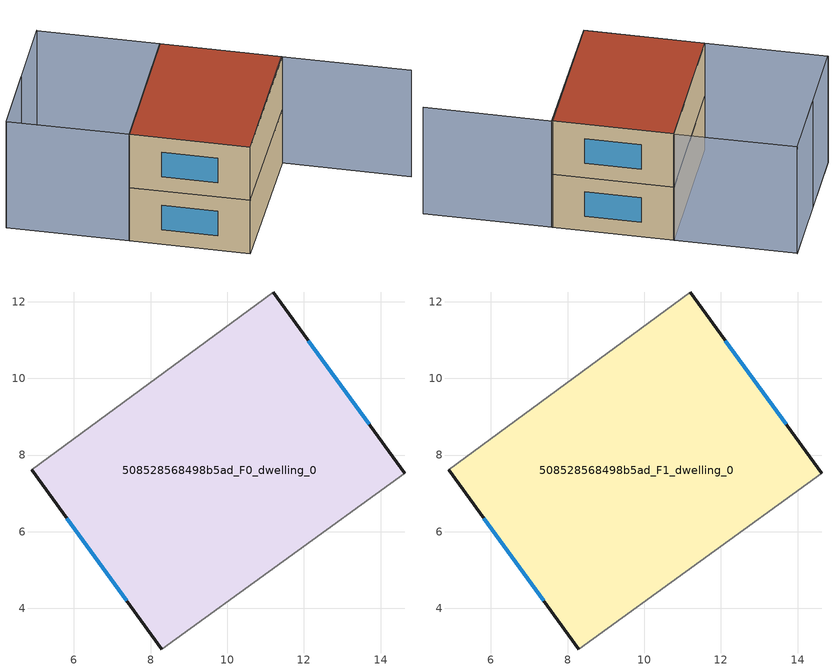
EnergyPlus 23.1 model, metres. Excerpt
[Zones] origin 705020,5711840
508528568498b5ad_F0_dwelling_0
 floor ground (EU_floor_Construction): 11.19,12.26 14.64,7.53 8.29,2.94 4.89,7.61 z0
 wall outside (EU_wall_Construction): 14.64,7.53 11.19,12.26 / 4.89,7.61 8.29,2.94 z0:3
 wall adiabatic (EU_wall_Construction): 11.19,12.26 4.89,7.61 / 8.29,2.94 14.64,7.53 z0:3
 window (EU_Window_Construction): 13.71,8.8 12.12,10.99 / 5.81,6.36 7.38,4.2 z0.81:2.19
508528568498b5ad_F1_dwelling_0
 floor to 508528568498b5ad_F0_dwelling_0 (EU_floor_Construction): 11.19,12.26 14.64,7.53 8.29,2.94 4.89,7.61 z3
 wall outside (EU_wall_Construction): 14.64,7.53 11.19,12.26 / 4.89,7.61 8.29,2.94 z3:6
 wall adiabatic (EU_wall_Construction): 11.19,12.26 4.89,7.61 / 8.29,2.94 14.64,7.53 z3:6
 window (EU_Window_Construction): 13.71,8.8 12.12,10.99 / 5.81,6.36 7.38,4.2 z3.81:5.19
 roof outside (EU_roof_Construction): 14.64,7.53 11.19,12.26 4.89,7.61 8.29,2.94 z6
shading: 8.29,2.94 14.62,7.56 / 14.62,7.56 18.27,2.55 / 7.75,17.03 1.42,12.38 / 1.4,12.37 7.72,17.02 / 7.72,17.02 11.22,12.26 / 11.22,12.26 4.89,7.61 / 4.89,7.61 1.4,12.37 z0:6
[Building]
EU S2 Campaign: North Axis=0; Terrain=City; Solar Distribution=FullExterior
[Site:Location]
London: Latitude=51.5; Longitude=-0.5; Time Zone=0; Elevation=25
[SizingPeriod:WeatherFileDays]
AnnualSizingPeriod: Begin Month=1; Begin Day of Month=1; End Month=12; End Day of Month=31; Day of Week for Start Day=Monday; Use Weather File Daylight Saving Period=No; Use Weather File Rain and Snow Indicators=No
[MATERIAL]
EU_InternalMass_Material: Roughness=MediumRough; Thickness=0.1; Conductivity=1; Density=1800; Specific Heat=900; Thermal Absorptance=0.9; Solar Absorptance=0.7; Visible Absorptance=0.7
[MATERIAL:NOMASS] Roughness=MediumRough; Thermal Absorptance=0.9; Solar Absorptance=0.7; Visible Absorptance=0.7
Name | Thermal Resistance
EU_wall_NoMass | 0.735294
EU_roof_NoMass | 0.520833
EU_floor_NoMass | 1.81159
[WINDOWMATERIAL:SIMPLEGLAZINGSYSTEM]
EU_Window_SimpleGlazing: UFactor=3.92; Solar Heat Gain Coefficient=0.85; Visible Transmittance=0.85
[CONSTRUCTION]
EU_wall_Construction: EU_wall_NoMass
EU_roof_Construction: EU_roof_NoMass
EU_floor_Construction: EU_floor_NoMass
EU_Window_Construction: EU_Window_SimpleGlazing
EU_InternalMass_Construction: EU_InternalMass_Material
[ZONE] Type=1; Multiplier=1; Ceiling Height=autocalculate; Floor Area=autocalculate; Part of Total Floor Area=Yes
Name | Volume
508528568498b5ad_F0_dwelling_0 | 136.519
508528568498b5ad_F1_dwelling_0 | 136.518
[INTERNALMASS] Construction=EU_InternalMass_Construction; Surface Area=45.5063
Name | Zone or ZoneList
508528568498b5ad_F0_dwelling_0_EU_InternalMass | 508528568498b5ad_F0_dwelling_0
508528568498b5ad_F1_dwelling_0_EU_InternalMass | 508528568498b5ad_F1_dwelling_0
[OTHEREQUIPMENT] Fuel Type=Electricity; Design Level Calculation Method=Watts/Area; Power per Zone Floor Area=1; Fraction Latent=0; Fraction Radiant=0; Fraction Lost=0; Carbon Dioxide Generation Rate=0; EndUse Subcategory=EU_Step8_InternalGains
Name | Zone or ZoneList or Space or SpaceList | Schedule
EU_Step8_InternalGain_508528568498b5ad_F0_dwelling_0_f000 | 508528568498b5ad_F0_dwelling_0 | EU_Step8_GainSchedule_508528568498b5ad_F0_dwelling_0_f000
EU_Step8_InternalGain_508528568498b5ad_F1_dwelling_0_f000 | 508528568498b5ad_F1_dwelling_0 | EU_Step8_GainSchedule_508528568498b5ad_F1_dwelling_0_f000
[ZONEVENTILATION:DESIGNFLOWRATE] Schedule=EU_AlwaysOn; Design Flow Rate Calculation Method=AirChanges/Hour; Air Changes per Hour=0.48; Ventilation Type=Natural; Fan Pressure Rise=0; Fan Total Efficiency=1; Constant Term Coefficient=1; Temperature Term Coefficient=0; Velocity Term Coefficient=0; Velocity Squared Term Coefficient=0; Minimum Indoor Temperature=-100; Maximum Indoor Temperature=100; Delta Temperature=-100; Minimum Outdoor Temperature=-100; Maximum Outdoor Temperature=100; Maximum Wind Speed=40
Name | Zone or ZoneList or Space or SpaceList
EU_ConstantAir_508528568498b5ad_F0_dwelling_0 | 508528568498b5ad_F0_dwelling_0
EU_ConstantAir_508528568498b5ad_F1_dwelling_0 | 508528568498b5ad_F1_dwelling_0
[HVACTEMPLATE:THERMOSTAT] Constant Heating Setpoint=20; Constant Cooling Setpoint=50
EU_HeatOnly_508528568498b5ad_F0_dwelling_0; EU_HeatOnly_508528568498b5ad_F1_dwelling_0
[HVACTEMPLATE:ZONE:IDEALLOADSAIRSYSTEM] System Availability Schedule=EU_AlwaysOn; Maximum Heating Supply Air Temperature=50; Minimum Cooling Supply Air Temperature=13; Maximum Heating Supply Air Humidity Ratio=0.0156; Minimum Cooling Supply Air Humidity Ratio=0.0077; Heating Limit=NoLimit; Cooling Limit=NoLimit; Heating Availability Schedule=EU_AlwaysOn; Cooling Availability Schedule=EU_CoolingOff; Dehumidification Control Type=ConstantSensibleHeatRatio; Cooling Sensible Heat Ratio=0.7; Dehumidification Setpoint=60; Humidification Control Type=None; Humidification Setpoint=30; Outdoor Air Method=None; Outdoor Air Flow Rate per Person=0.00944; Outdoor Air Flow Rate per Zone Floor Area=0; Outdoor Air Flow Rate per Zone=0; Demand Controlled Ventilation Type=None; Outdoor Air Economizer Type=NoEconomizer; Heat Recovery Type=None; Sensible Heat Recovery Effectiveness=0.7; Latent Heat Recovery Effectiveness=0.65
Name | Template Thermostat
508528568498b5ad_F0_dwelling_0 | EU_HeatOnly_508528568498b5ad_F0_dwelling_0
508528568498b5ad_F1_dwelling_0 | EU_HeatOnly_508528568498b5ad_F1_dwelling_0
[SIZING:ZONE] Zone Cooling Design Supply Air Temperature Input Method=SupplyAirTemperature; Zone Cooling Design Supply Air Temperature=13; Zone Heating Design Supply Air Temperature Input Method=SupplyAirTemperature; Zone Heating Design Supply Air Temperature=50; Zone Cooling Design Supply Air Humidity Ratio=0.008; Zone Heating Design Supply Air Humidity Ratio=0.008; Cooling Design Air Flow Method=DesignDay; Cooling Design Air Flow Rate=0; Cooling Minimum Air Flow per Zone Floor Area=0.000762; Cooling Minimum Air Flow=0; Cooling Minimum Air Flow Fraction=0.2; Heating Design Air Flow Method=DesignDay; Heating Design Air Flow Rate=0; Heating Maximum Air Flow per Zone Floor Area=0.002032; Heating Maximum Air Flow=0.141576; Heating Maximum Air Flow Fraction=0.3; Account for Dedicated Outdoor Air System=No; Dedicated Outdoor Air System Control Strategy=NeutralSupplyAir; Dedicated Outdoor Air Low Setpoint Temperature for Design=autosize; Dedicated Outdoor Air High Setpoint Temperature for Design=autosize; Zone Load Sizing Method=Sensible Load Only No Latent Load; Zone Latent Cooling Design Supply Air Humidity Ratio Input Method=HumidityRatioDifference; Zone Cooling Design Supply Air Humidity Ratio Difference=0.005; Zone Latent Heating Design Supply Air Humidity Ratio Input Method=HumidityRatioDifference; Zone Humidification Design Supply Air Humidity Ratio Difference=0.005
508528568498b5ad_F0_dwelling_0; 508528568498b5ad_F1_dwelling_0
[SCHEDULE:CONSTANT]
Name | Hourly Value
EU_AlwaysOn | 1
EU_CoolingOff | 0
[SCHEDULE:FILE] Column Number=1; Rows to Skip at Top=0; Number of Hours of Data=8760; Column Separator=Comma; Interpolate to Timestep=No; Minutes per Item=60; Adjust Schedule for Daylight Savings=Yes
Name | File
EU_Step8_GainSchedule_508528568498b5ad_F0_dwelling_0_f000 | ../../schedules/508528568498b5ad/508528568498b5ad_F0_dwelling_0_f000_gain.csv
EU_Step8_GainSchedule_508528568498b5ad_F1_dwelling_0_f000 | ../../schedules/508528568498b5ad/508528568498b5ad_F1_dwelling_0_f000_gain.csv
